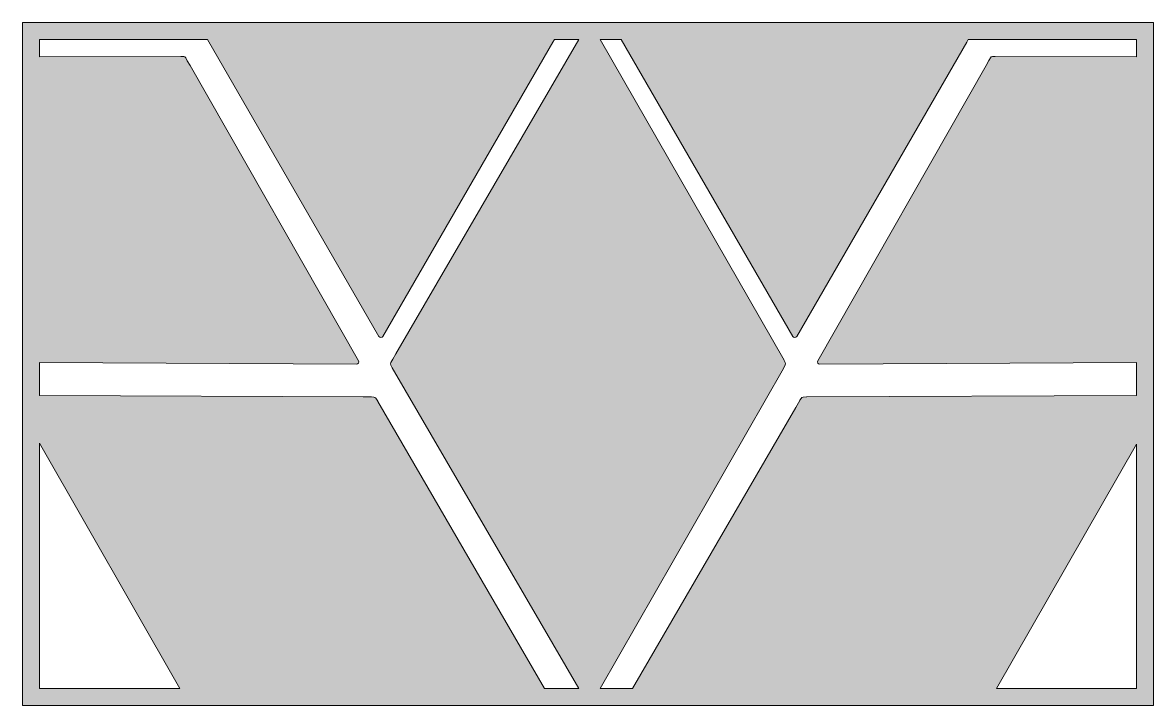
# Model space of a CAD drawing. Extents: x 13 to 5563, y -794 to -206.
# Drawn here: x 4589 to 5563, y -794 to -206 of the extents above; entities that cross this region are included whole.
import ezdxf

# ---------------------------------------------------------------- set-up
doc = ezdxf.new("R2010")
doc.units = 0
doc.header["$MEASUREMENT"] = 0
doc.layers.add('Layer 1', color=7, linetype='Continuous')

msp = doc.modelspace()

# ---------------------------------------------------------------- hatches: boundary and pattern name
at = {"layer": 'Layer 1', "true_color": 0x6f1314}
h = msp.add_hatch(color=246, dxfattribs=at)
h.dxf.hatch_style = 2
h.paths.add_polyline_path([(4588.75, -205.68), (4588.75, -794.32), (5563.25, -794.32), (5563.25, -205.68)])
h.paths.add_polyline_path([(4603.37, -779.71), (4603.37, -568.32), (4724.16, -779.71)])
edge = h.paths.add_edge_path()
edge.add_spline(control_points=[(5038.46, -779.71), (5038.46, -779.71), (4894.9, -532.19), (4894.9, -532.19), (4894.88, -532.14), (4894.85, -532.1), (4894.82, -532.06), (4894.82, -532.06), (4893.09, -529.5), (4893.09, -529.5), (4892.71, -528.92), (4892.07, -528.56), (4891.38, -528.51), (4891.38, -528.51), (4889.41, -528.38), (4889.41, -528.38), (4889.36, -528.38), (4889.31, -528.37), (4889.27, -528.37), (4889.27, -528.37), (4882.35, -528.34), (4882.35, -528.34), (4882.35, -528.34), (4603.37, -527.1), (4603.37, -527.1), (4603.37, -527.1), (4603.37, -498.73), (4603.37, -498.73), (4603.37, -498.73), (4876.44, -500.2), (4876.44, -500.2), (4876.44, -500.2), (4876.45, -500.2), (4876.45, -500.2), (4877.16, -500.2), (4877.82, -499.83), (4878.19, -499.21), (4878.55, -498.59), (4878.55, -497.82), (4878.19, -497.2), (4878.19, -497.2), (4733.08, -242.68), (4733.08, -242.68), (4733.08, -242.68), (4730.69, -238.49), (4730.69, -238.49), (4730.69, -238.49), (4729.35, -236.02), (4729.35, -236.02), (4729, -235.37), (4728.32, -234.97), (4727.58, -234.97), (4727.58, -234.97), (4725.22, -234.97), (4725.22, -234.97), (4725.22, -234.97), (4603.37, -235.1), (4603.37, -235.1), (4603.37, -235.1), (4603.37, -220.3), (4603.37, -220.3), (4603.37, -220.3), (4748.07, -220.3), (4748.07, -220.3), (4748.07, -220.3), (4895.76, -476.27), (4895.76, -476.27), (4895.76, -476.28), (4895.76, -476.28), (4895.76, -476.28), (4896.13, -476.9), (4896.79, -477.27), (4897.5, -477.27), (4898.22, -477.28), (4898.88, -476.89), (4899.24, -476.27), (4899.24, -476.27), (5045.8, -222.59), (5045.8, -222.59), (5045.8, -222.59), (5047.12, -220.3), (5047.12, -220.3), (5047.12, -220.3), (5067.98, -220.3), (5067.98, -220.3), (5067.98, -220.3), (4910.41, -491.24), (4910.41, -491.24), (4910.41, -491.24), (4907.7, -495.93), (4907.7, -495.93), (4907.7, -495.93), (4906.06, -498.61), (4906.06, -498.61), (4905.63, -499.31), (4905.62, -500.19), (4906.03, -500.91), (4906.03, -500.91), (4907.36, -503.19), (4907.36, -503.19), (4907.36, -503.19), (5068.23, -779.71), (5068.23, -779.71), (5068.23, -779.71), (5038.46, -779.71), (5038.46, -779.71)], knot_values=[0, 0, 0, 0, 1, 1, 1, 2, 2, 2, 3, 3, 3, 4, 4, 4, 5, 5, 5, 6, 6, 6, 7, 7, 7, 8, 8, 8, 9, 9, 9, 10, 10, 10, 11, 11, 11, 12, 12, 12, 13, 13, 13, 14, 14, 14, 15, 15, 15, 16, 16, 16, 17, 17, 17, 18, 18, 18, 19, 19, 19, 20, 20, 20, 21, 21, 21, 22, 22, 22, 23, 23, 23, 24, 24, 24, 25, 25, 25, 26, 26, 26, 27, 27, 27, 28, 28, 28, 29, 29, 29, 30, 30, 30, 31, 31, 31, 32, 32, 32, 33, 33, 33, 34, 34, 34, 35, 35, 35, 35], degree=3, periodic=1)
h.paths.add_polyline_path([(5548.63, -779.71), (5428.17, -779.71), (5548.63, -569.12)])
edge = h.paths.add_edge_path()
edge.add_spline(control_points=[(5548.63, -235.08), (5548.63, -235.08), (5426.94, -234.95), (5426.94, -234.95), (5426.94, -234.95), (5424.58, -234.95), (5424.58, -234.95), (5423.85, -234.95), (5423.17, -235.35), (5422.82, -236), (5422.82, -236), (5421.51, -238.43), (5421.51, -238.43), (5421.51, -238.43), (5419.09, -242.66), (5419.09, -242.66), (5419.09, -242.66), (5273.96, -497.2), (5273.96, -497.2), (5273.61, -497.83), (5273.61, -498.59), (5273.97, -499.21), (5274.33, -499.83), (5275, -500.2), (5275.71, -500.2), (5275.71, -500.2), (5275.71, -500.2), (5275.71, -500.2), (5275.71, -500.2), (5548.63, -498.73), (5548.63, -498.73), (5548.63, -498.73), (5548.63, -527.27), (5548.63, -527.27), (5548.63, -527.27), (5264.57, -528.42), (5264.57, -528.42), (5264.52, -528.42), (5264.47, -528.42), (5264.42, -528.42), (5264.42, -528.42), (5261.34, -528.65), (5261.34, -528.65), (5260.65, -528.7), (5260.03, -529.06), (5259.64, -529.64), (5259.64, -529.64), (5258.55, -531.28), (5258.55, -531.28), (5258.52, -531.32), (5258.5, -531.36), (5258.47, -531.4), (5258.47, -531.4), (5255, -537.37), (5255, -537.37), (5255, -537.37), (5114.32, -779.71), (5114.32, -779.71), (5114.32, -779.71), (5086.48, -779.71), (5086.48, -779.71), (5086.48, -779.71), (5244.5, -503.93), (5244.5, -503.93), (5244.52, -503.88), (5244.55, -503.84), (5244.57, -503.79), (5244.57, -503.79), (5246.04, -500.76), (5246.04, -500.76), (5246.34, -500.14), (5246.34, -499.41), (5246.03, -498.78), (5246.03, -498.78), (5245.07, -496.85), (5245.07, -496.85), (5245.05, -496.81), (5245.03, -496.77), (5245.01, -496.73), (5245.01, -496.73), (5086.55, -220.3), (5086.55, -220.3), (5086.55, -220.3), (5104.71, -220.3), (5104.71, -220.3), (5104.71, -220.3), (5252.4, -476.27), (5252.4, -476.27), (5252.41, -476.28), (5252.41, -476.28), (5252.41, -476.28), (5252.77, -476.9), (5253.43, -477.27), (5254.14, -477.27), (5254.86, -477.28), (5255.52, -476.89), (5255.88, -476.27), (5255.88, -476.27), (5402.44, -222.59), (5402.44, -222.59), (5402.44, -222.59), (5403.77, -220.3), (5403.77, -220.3), (5403.77, -220.3), (5548.63, -220.3), (5548.63, -220.3), (5548.63, -220.3), (5548.63, -235.08), (5548.63, -235.08)], knot_values=[0, 0, 0, 0, 1, 1, 1, 2, 2, 2, 3, 3, 3, 4, 4, 4, 5, 5, 5, 6, 6, 6, 7, 7, 7, 8, 8, 8, 9, 9, 9, 10, 10, 10, 11, 11, 11, 12, 12, 12, 13, 13, 13, 14, 14, 14, 15, 15, 15, 16, 16, 16, 17, 17, 17, 18, 18, 18, 19, 19, 19, 20, 20, 20, 21, 21, 21, 22, 22, 22, 23, 23, 23, 24, 24, 24, 25, 25, 25, 26, 26, 26, 27, 27, 27, 28, 28, 28, 29, 29, 29, 30, 30, 30, 31, 31, 31, 32, 32, 32, 33, 33, 33, 34, 34, 34, 35, 35, 35, 36, 36, 36, 36], degree=3, periodic=1)

# ---------------------------------------------------------------- linework, layer by layer
at = {"layer": 'Layer 1', "lineweight": 0}
for points in [[(4588.75, -205.68), (4588.75, -794.32), (5563.25, -794.32), (5563.25, -205.68), (4588.75, -205.68)], [(4603.37, -779.71), (4603.37, -568.32), (4724.16, -779.71), (4603.37, -779.71)], [(5548.63, -779.71), (5428.17, -779.71), (5548.63, -569.12), (5548.63, -779.71)]]:
    msp.add_lwpolyline(points, dxfattribs=at)
for points, knots in [([(5038.46, -779.71), (5038.46, -779.71), (4894.9, -532.19), (4894.9, -532.19), (4894.88, -532.14), (4894.85, -532.1), (4894.82, -532.06), (4894.82, -532.06), (4893.09, -529.5), (4893.09, -529.5), (4892.71, -528.92), (4892.07, -528.56), (4891.38, -528.51), (4891.38, -528.51), (4889.41, -528.38), (4889.41, -528.38), (4889.36, -528.38), (4889.31, -528.37), (4889.27, -528.37), (4889.27, -528.37), (4882.35, -528.34), (4882.35, -528.34), (4882.35, -528.34), (4603.37, -527.1), (4603.37, -527.1), (4603.37, -527.1), (4603.37, -498.73), (4603.37, -498.73), (4603.37, -498.73), (4876.44, -500.2), (4876.44, -500.2), (4876.44, -500.2), (4876.45, -500.2), (4876.45, -500.2), (4877.16, -500.2), (4877.82, -499.83), (4878.19, -499.21), (4878.55, -498.59), (4878.55, -497.82), (4878.19, -497.2), (4878.19, -497.2), (4733.08, -242.68), (4733.08, -242.68), (4733.08, -242.68), (4730.69, -238.49), (4730.69, -238.49), (4730.69, -238.49), (4729.35, -236.02), (4729.35, -236.02), (4729, -235.37), (4728.32, -234.97), (4727.58, -234.97), (4727.58, -234.97), (4725.22, -234.97), (4725.22, -234.97), (4725.22, -234.97), (4603.37, -235.1), (4603.37, -235.1), (4603.37, -235.1), (4603.37, -220.3), (4603.37, -220.3), (4603.37, -220.3), (4748.07, -220.3), (4748.07, -220.3), (4748.07, -220.3), (4895.76, -476.27), (4895.76, -476.27), (4895.76, -476.28), (4895.76, -476.28), (4895.76, -476.28), (4896.13, -476.9), (4896.79, -477.27), (4897.5, -477.27), (4898.22, -477.28), (4898.88, -476.89), (4899.24, -476.27), (4899.24, -476.27), (5045.8, -222.59), (5045.8, -222.59), (5045.8, -222.59), (5047.12, -220.3), (5047.12, -220.3), (5047.12, -220.3), (5067.98, -220.3), (5067.98, -220.3), (5067.98, -220.3), (4910.41, -491.24), (4910.41, -491.24), (4910.41, -491.24), (4907.7, -495.93), (4907.7, -495.93), (4907.7, -495.93), (4906.06, -498.61), (4906.06, -498.61), (4905.63, -499.31), (4905.62, -500.19), (4906.03, -500.91), (4906.03, -500.91), (4907.36, -503.19), (4907.36, -503.19), (4907.36, -503.19), (5068.23, -779.71), (5068.23, -779.71), (5068.23, -779.71), (5038.46, -779.71), (5038.46, -779.71)], [0, 0, 0, 0, 1, 1, 1, 2, 2, 2, 3, 3, 3, 4, 4, 4, 5, 5, 5, 6, 6, 6, 7, 7, 7, 8, 8, 8, 9, 9, 9, 10, 10, 10, 11, 11, 11, 12, 12, 12, 13, 13, 13, 14, 14, 14, 15, 15, 15, 16, 16, 16, 17, 17, 17, 18, 18, 18, 19, 19, 19, 20, 20, 20, 21, 21, 21, 22, 22, 22, 23, 23, 23, 24, 24, 24, 25, 25, 25, 26, 26, 26, 27, 27, 27, 28, 28, 28, 29, 29, 29, 30, 30, 30, 31, 31, 31, 32, 32, 32, 33, 33, 33, 34, 34, 34, 35, 35, 35, 35]), ([(5548.63, -235.08), (5548.63, -235.08), (5426.94, -234.95), (5426.94, -234.95), (5426.94, -234.95), (5424.58, -234.95), (5424.58, -234.95), (5423.85, -234.95), (5423.17, -235.35), (5422.82, -236), (5422.82, -236), (5421.51, -238.43), (5421.51, -238.43), (5421.51, -238.43), (5419.09, -242.66), (5419.09, -242.66), (5419.09, -242.66), (5273.96, -497.2), (5273.96, -497.2), (5273.61, -497.83), (5273.61, -498.59), (5273.97, -499.21), (5274.33, -499.83), (5275, -500.2), (5275.71, -500.2), (5275.71, -500.2), (5275.71, -500.2), (5275.71, -500.2), (5275.71, -500.2), (5548.63, -498.73), (5548.63, -498.73), (5548.63, -498.73), (5548.63, -527.27), (5548.63, -527.27), (5548.63, -527.27), (5264.57, -528.42), (5264.57, -528.42), (5264.52, -528.42), (5264.47, -528.42), (5264.42, -528.42), (5264.42, -528.42), (5261.34, -528.65), (5261.34, -528.65), (5260.65, -528.7), (5260.03, -529.06), (5259.64, -529.64), (5259.64, -529.64), (5258.55, -531.28), (5258.55, -531.28), (5258.52, -531.32), (5258.5, -531.36), (5258.47, -531.4), (5258.47, -531.4), (5255, -537.37), (5255, -537.37), (5255, -537.37), (5114.32, -779.71), (5114.32, -779.71), (5114.32, -779.71), (5086.48, -779.71), (5086.48, -779.71), (5086.48, -779.71), (5244.5, -503.93), (5244.5, -503.93), (5244.52, -503.88), (5244.55, -503.84), (5244.57, -503.79), (5244.57, -503.79), (5246.04, -500.76), (5246.04, -500.76), (5246.34, -500.14), (5246.34, -499.41), (5246.03, -498.78), (5246.03, -498.78), (5245.07, -496.85), (5245.07, -496.85), (5245.05, -496.81), (5245.03, -496.77), (5245.01, -496.73), (5245.01, -496.73), (5086.55, -220.3), (5086.55, -220.3), (5086.55, -220.3), (5104.71, -220.3), (5104.71, -220.3), (5104.71, -220.3), (5252.4, -476.27), (5252.4, -476.27), (5252.41, -476.28), (5252.41, -476.28), (5252.41, -476.28), (5252.77, -476.9), (5253.43, -477.27), (5254.14, -477.27), (5254.86, -477.28), (5255.52, -476.89), (5255.88, -476.27), (5255.88, -476.27), (5402.44, -222.59), (5402.44, -222.59), (5402.44, -222.59), (5403.77, -220.3), (5403.77, -220.3), (5403.77, -220.3), (5548.63, -220.3), (5548.63, -220.3), (5548.63, -220.3), (5548.63, -235.08), (5548.63, -235.08)], [0, 0, 0, 0, 1, 1, 1, 2, 2, 2, 3, 3, 3, 4, 4, 4, 5, 5, 5, 6, 6, 6, 7, 7, 7, 8, 8, 8, 9, 9, 9, 10, 10, 10, 11, 11, 11, 12, 12, 12, 13, 13, 13, 14, 14, 14, 15, 15, 15, 16, 16, 16, 17, 17, 17, 18, 18, 18, 19, 19, 19, 20, 20, 20, 21, 21, 21, 22, 22, 22, 23, 23, 23, 24, 24, 24, 25, 25, 25, 26, 26, 26, 27, 27, 27, 28, 28, 28, 29, 29, 29, 30, 30, 30, 31, 31, 31, 32, 32, 32, 33, 33, 33, 34, 34, 34, 35, 35, 35, 36, 36, 36, 36])]:
    msp.add_open_spline(points, degree=3, knots=knots, dxfattribs=at)

doc.saveas('drawing.dxf')
